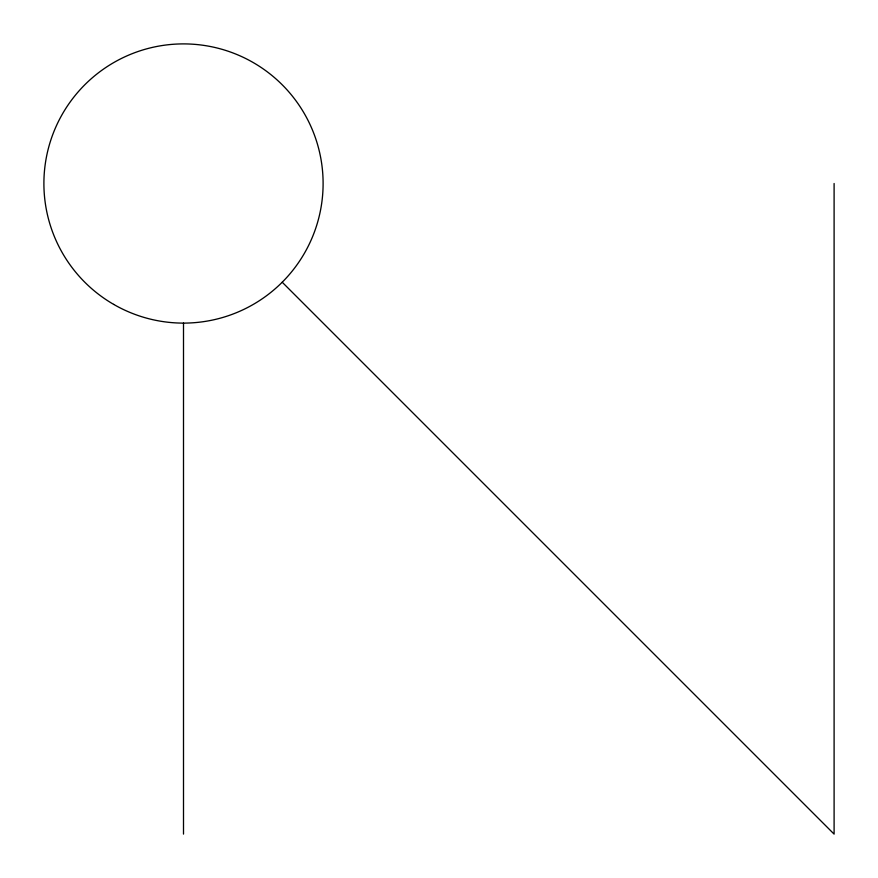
<?xml version="1.0" encoding="UTF-8"?>
<svg xmlns="http://www.w3.org/2000/svg" width="878" height="878" viewBox="0 0 878 878"><rect width="100%" height="100%" fill="white"/><g stroke="black" fill="none" stroke-linecap="round" stroke-linejoin="round"><path stroke-width="1.32" d="M282.222 282.222L834.1 834.1L834.1 183.502M183.502 323.104L183.502 834.1M113.701 304.403A139.602 139.602 0 0 0 323.104 183.502A139.602 139.602 0 0 0 113.701 62.601A139.602 139.602 0 0 0 113.701 304.403"/></g></svg>
